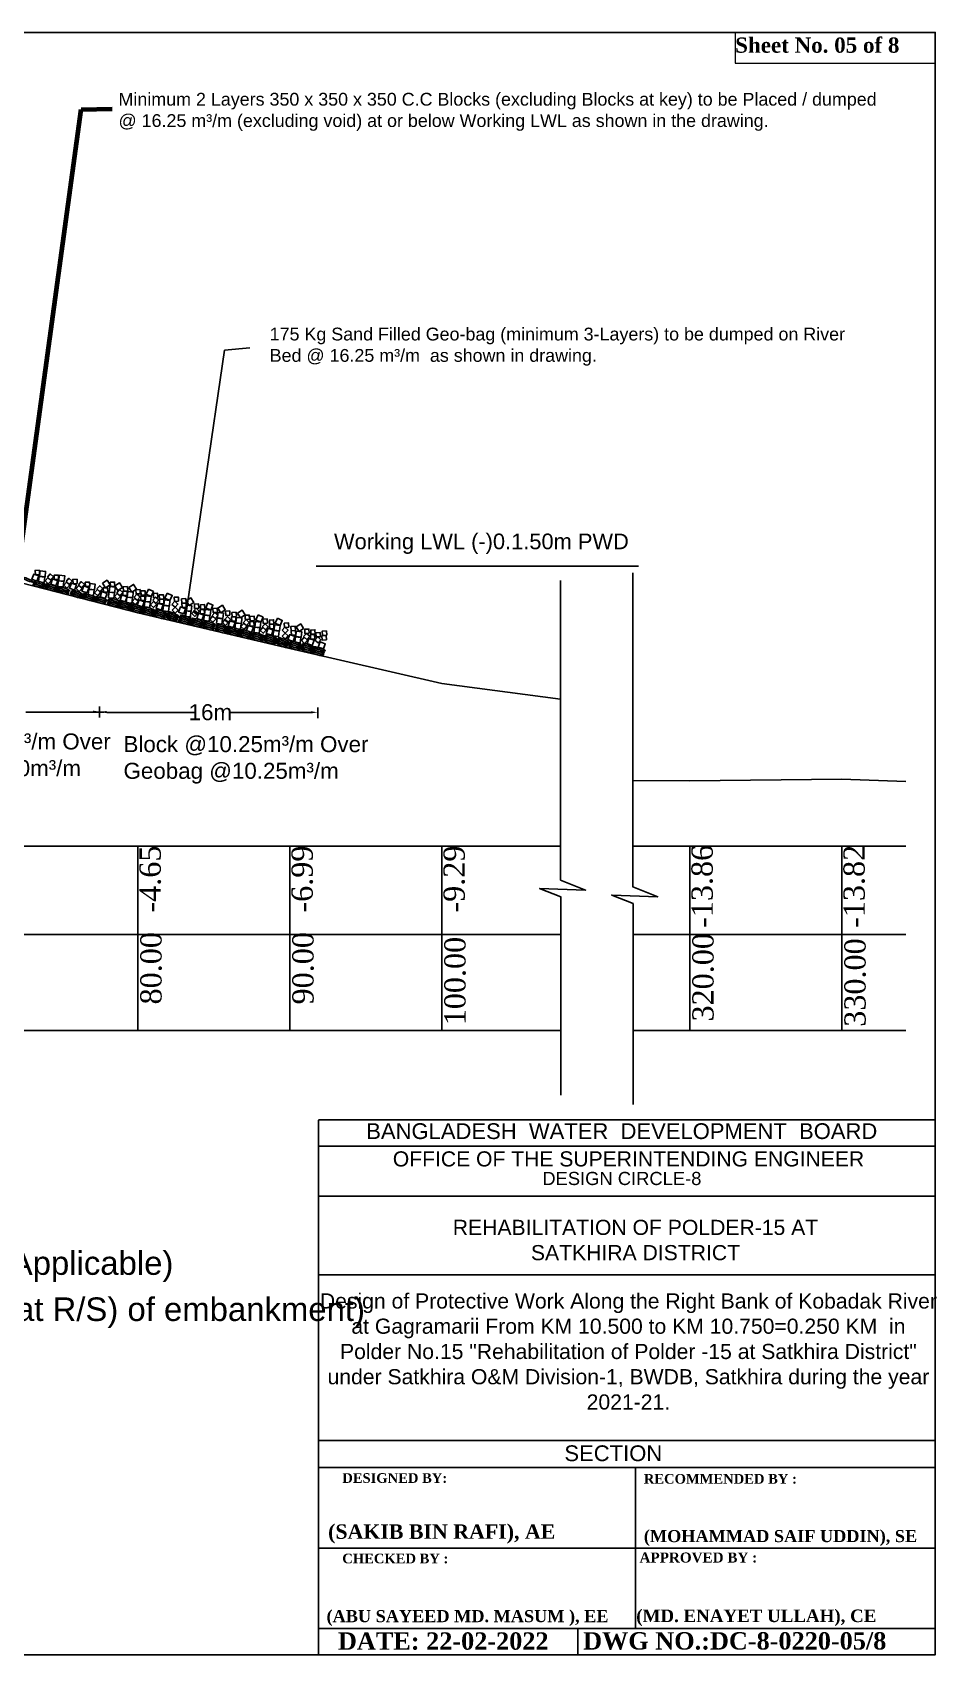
# Model space of a CAD drawing. Header units: inches. Extents: x 89000 to 267201, y -7461 to 18033.
# Drawn here: x 148175 to 151001, y 12964 to 18033 of the extents above; entities that cross this region are included whole.
import ezdxf
from ezdxf.enums import TextEntityAlignment as Align

# ---------------------------------------------------------------- set-up
doc = ezdxf.new("R2010")
doc.units = ezdxf.units.IN
doc.header["$LTSCALE"] = 7
doc.header["$MEASUREMENT"] = 0
doc.layers.add('LINE', color=7, linetype='Continuous')
doc.styles.add('Kazi_T_H', font='timesbd.ttf')
doc.styles.add('liza', font='times.ttf', dxfattribs={"height": 2})
doc.styles.get("Standard").update_dxf_attribs({"font": 'arial.ttf'})
doc.dimstyles.get("Standard").update_dxf_attribs({"dimtxt": 0.18, "dimasz": 0.18, "dimexe": 0.18, "dimexo": 0.0625, "dimgap": 0.09, "dimtad": 0, "dimtih": 1, "dimtoh": 1, "dimdec": 4, "dimzin": 0, "dimdsep": 46, "dimtxsty": 'Standard', "dimcen": 0.09, "dimadec": 0, "dimazin": 0, "dimtfac": 1, "dimtdec": 4, "dimtofl": 0, "dimtmove": 0, "dimatfit": 3, "dimfxl": 1, "dimtolj": 1, "dimtzin": 0, "dimarcsym": 0})

msp = doc.modelspace()

# ---------------------------------------------------------------- linework, layer by layer
at = {"color": 0, "lineweight": -3, "ltscale": 0.5}
msp.add_line((149061.63131, 16366.12572), (150069.69667, 16366.12572), dxfattribs=at)
at = {"color": 7, "lineweight": -3, "ltscale": 0.5}
for p, q in [((148384.62514, 15927.65203), (148384.62514, 15893.03652)), ((149066.70381, 15924.66193), (149066.70381, 15891.05885)), ((148399.79055, 15910.24769), (148154.19757, 15910.24769)), ((148407.48909, 15909.25885), (148683.50055, 15909.25885)), ((149046.32881, 15909.25885), (148793.1813, 15909.25885))]:
    msp.add_line(p, q, dxfattribs=at)
at = {"linetype": 'Continuous', "lineweight": -3, "ltscale": 0.5}
for p, q in [((144704.96485, 15491.12572), (149825.72731, 15491.12572)), ((148504.96485, 14915.35511), (148504.96485, 15491.12572)), ((148979.96485, 14915.35511), (148979.96485, 15491.12572)), ((149454.96485, 14915.35511), (149454.96485, 15491.12572)), ((150051.45193, 15491.12572), (150905.0962, 15491.12572)), ((150230.11706, 14915.35511), (150230.11706, 15491.12572)), ((150705.11706, 14915.35511), (150705.11706, 15491.12572)), ((144704.96485, 15215.21544), (149826.79472, 15215.21544)), ((150052.51934, 15215.21544), (150905.0962, 15215.21544)), ((144704.96485, 14915.35511), (149826.79472, 14915.35511)), ((150052.51934, 14915.35511), (150905.0962, 14915.35511))]:
    msp.add_line(p, q, dxfattribs=at)
at = {"color": 0, "linetype": 'Continuous', "lineweight": -3, "ltscale": 0.5}
for p, q in [((149068.82977, 14152.58116), (150996.97524, 14152.58116)), ((150060.3678, 13047.78419), (150060.3678, 13550.52526))]:
    msp.add_line(p, q, dxfattribs=at)
at = {"linetype": 'Continuous', "lineweight": -3, "ltscale": 0.5}
for points in [[(144704.96485, 16472.47572), (145179.96485, 16474.85072), (145654.96485, 16479.60072), (146129.96485, 16483.40072), (146604.96485, 16482.92572), (147079.96485, 16619.72572), (147554.96485, 16462.02572), (148029.96485, 16341.85072), (148504.96485, 16220.25072), (148979.96485, 16109.10072), (149454.96485, 15999.85072), (149825.72731, 15950.16855)], [(150051.4122, 15696.57467), (150230.07733, 15694.96668), (150705.07733, 15700.19168), (150905.05647, 15693.19241)]]:
    msp.add_lwpolyline(points, dxfattribs=at)
at = {"color": 0, "linetype": 'Continuous', "ltscale": 0.5}
for points in [[(148189.33757, 16319.00629), (148173.25297, 16324.81106), (148179.05775, 16340.89567), (148195.14235, 16335.09089), (148189.33757, 16319.00629)], [(148197.58193, 16339.83093), (148184.30049, 16339.12859), (148183.59815, 16352.41004), (148196.87959, 16353.11237), (148197.58193, 16339.83093)], [(148194.67103, 16316.66388), (148196.52868, 16333.66268), (148213.52748, 16331.80503), (148211.66983, 16314.80623), (148194.67103, 16316.66388)], [(148197.64774, 16334.39747), (148199.5054, 16351.39626), (148216.50419, 16349.53861), (148214.64654, 16332.53981), (148197.64774, 16334.39747)], [(148214.60308, 16319.47743), (148223.51324, 16329.35159), (148233.3874, 16320.44143), (148224.47724, 16310.56727), (148214.60308, 16319.47743)], [(148221.80326, 16331.51654), (148230.71342, 16341.3907), (148240.58758, 16332.48054), (148231.67742, 16322.60638), (148221.80326, 16331.51654)], [(148248.62742, 16303.96774), (148232.54282, 16309.77252), (148238.3476, 16325.85713), (148254.4322, 16320.05235), (148248.62742, 16303.96774)], [(148256.87178, 16324.79239), (148243.59034, 16324.09005), (148242.888, 16337.37149), (148256.16944, 16338.07383), (148256.87178, 16324.79239)], [(148257.22218, 16320.47058), (148259.07983, 16337.46938), (148276.07863, 16335.61173), (148274.22098, 16318.61293), (148257.22218, 16320.47058)], [(148280.28873, 16318.24058), (148289.19889, 16328.11474), (148299.07305, 16319.20458), (148290.16289, 16309.33042), (148280.28873, 16318.24058)], [(148315.33839, 16311.80466), (148302.05695, 16311.10233), (148301.35461, 16324.38377), (148314.63606, 16325.08611), (148315.33839, 16311.80466)], [(150051.45193, 16344.48971), (150051.45193, 15364.58741), (150129.69546, 15333.39289), (149985.77278, 15338.65199), (150052.51934, 15312.03474), (150052.51934, 14684.36258)], [(148254.24546, 16302.737), (148256.10312, 16319.7358), (148273.10191, 16317.87814), (148271.24426, 16300.87935), (148254.24546, 16302.737)], [(148273.08855, 16306.20147), (148281.99871, 16316.07563), (148291.87287, 16307.16547), (148282.96271, 16297.29131), (148273.08855, 16306.20147)], [(148307.09404, 16290.98002), (148291.00943, 16296.7848), (148296.81421, 16312.8694), (148312.89882, 16307.06463), (148307.09404, 16290.98002)], [(148311.55665, 16295.61972), (148320.46681, 16305.49388), (148330.34097, 16296.58372), (148321.43081, 16286.70956), (148311.55665, 16295.61972)], [(148318.75683, 16307.65882), (148327.66699, 16317.53298), (148337.54115, 16308.62282), (148328.63099, 16298.74866), (148318.75683, 16307.65882)], [(148345.83167, 16282.14964), (148329.74706, 16287.95441), (148335.55184, 16304.03902), (148351.63644, 16298.23424), (148345.83167, 16282.14964)], [(148354.07602, 16302.97428), (148340.79458, 16302.27194), (148340.09224, 16315.55339), (148353.37369, 16316.25572), (148354.07602, 16302.97428)], [(148349.46282, 16276.42929), (148351.32047, 16293.42809), (148368.31927, 16291.57043), (148366.46162, 16274.57164), (148349.46282, 16276.42929)], [(148352.43954, 16294.16287), (148354.29719, 16311.16167), (148371.29599, 16309.30402), (148369.43833, 16292.30522), (148352.43954, 16294.16287)], [(148369.33909, 16282.55987), (148378.24926, 16292.43403), (148388.12342, 16283.52387), (148379.21325, 16273.64971), (148369.33909, 16282.55987)], [(148376.53928, 16294.59898), (148385.44944, 16304.47314), (148395.3236, 16295.56298), (148386.41344, 16285.68882), (148376.53928, 16294.59898)], [(148402.50293, 16264.34115), (148386.41832, 16270.14593), (148392.2231, 16286.23054), (148408.30771, 16280.42576), (148402.50293, 16264.34115)], [(148394.24569, 16312.72641), (148408.63355, 16321.96758), (148417.87473, 16307.57972), (148403.48686, 16298.33854), (148394.24569, 16312.72641)], [(148410.74729, 16285.1658), (148397.46584, 16284.46346), (148396.76351, 16297.7449), (148410.04495, 16298.44724), (148410.74729, 16285.1658)], [(148412.45324, 16267.36327), (148414.31089, 16284.36206), (148431.30969, 16282.50441), (148429.45204, 16265.50561), (148412.45324, 16267.36327)], [(148415.42996, 16285.09685), (148417.28761, 16302.09565), (148434.2864, 16300.238), (148432.42875, 16283.2392), (148415.42996, 16285.09685)], [(148432.58372, 16302.80391), (148419.30227, 16302.10157), (148418.59994, 16315.38301), (148431.88138, 16316.08535), (148432.58372, 16302.80391)], [(148431.29633, 16270.82774), (148440.20649, 16280.7019), (148450.08065, 16271.79174), (148441.17049, 16261.91758), (148431.29633, 16270.82774)], [(148432.70877, 16304.63969), (148447.09664, 16313.88087), (148456.33781, 16299.493), (148441.94994, 16290.25183), (148432.70877, 16304.63969)], [(148438.49651, 16282.86685), (148447.40667, 16292.74101), (148457.28083, 16283.83085), (148448.37067, 16273.95669), (148438.49651, 16282.86685)], [(148465.28511, 16253.98816), (148449.2005, 16259.79294), (148455.00528, 16275.87754), (148471.08989, 16270.07277), (148465.28511, 16253.98816)], [(148471.49728, 16274.89672), (148458.21584, 16274.19438), (148457.5135, 16287.47583), (148470.79495, 16288.17816), (148471.49728, 16274.89672)], [(148472.87398, 16288.93403), (148459.59254, 16288.23169), (148458.8902, 16301.51314), (148472.17165, 16302.21547), (148472.87398, 16288.93403)], [(148471.5631, 16269.46326), (148473.42075, 16286.46205), (148490.41955, 16284.6044), (148488.5619, 16267.6056), (148471.5631, 16269.46326)], [(148476.87435, 16299.46262), (148491.26222, 16308.70379), (148500.50339, 16294.31593), (148486.11552, 16285.07475), (148476.87435, 16299.46262)], [(148492.79889, 16268.69697), (148501.70905, 16278.57113), (148511.58321, 16269.66097), (148502.67304, 16259.78681), (148492.79889, 16268.69697)], [(148512.33333, 16279.61563), (148499.05189, 16278.91329), (148498.34955, 16292.19474), (148511.63099, 16292.89707), (148512.33333, 16279.61563)], [(148527.0069, 16259.26379), (148513.72545, 16258.56145), (148513.02312, 16271.84289), (148526.30456, 16272.54523), (148527.0069, 16259.26379)], [(148527.80616, 16275.66724), (148514.52472, 16274.9649), (148513.82238, 16288.24634), (148527.10383, 16288.94868), (148527.80616, 16275.66724)], [(148527.58981, 16255.78932), (148529.44746, 16272.78812), (148546.44626, 16270.93047), (148544.5886, 16253.93167), (148527.58981, 16255.78932)], [(148538.00707, 16293.59322), (148553.55803, 16286.48144), (148546.44626, 16270.93047), (148530.89529, 16278.04225), (148538.00707, 16293.59322)], [(148567.17627, 16267.75525), (148553.89483, 16267.05292), (148553.19249, 16280.33436), (148566.47393, 16281.0367), (148567.17627, 16267.75525)], [(148585.51256, 16263.37296), (148572.23111, 16262.67063), (148571.52878, 16275.95207), (148584.81022, 16276.65441), (148585.51256, 16263.37296)], [(148596.58514, 16281.66246), (148612.13611, 16274.55069), (148605.02433, 16258.99972), (148589.47336, 16266.1115), (148596.58514, 16281.66246)], [(149825.72731, 16321.52987), (149825.72731, 15385.21539), (149903.97085, 15354.02086), (149760.04816, 15359.27997), (149826.79472, 15332.66271), (149826.79472, 14713.66961)], [(148468.58638, 16251.72967), (148470.44403, 16268.72847), (148487.44283, 16266.87082), (148485.58518, 16249.87202), (148468.58638, 16251.72967)], [(148486.68781, 16254.99661), (148495.59797, 16264.87077), (148505.47213, 16255.96061), (148496.56197, 16246.08645), (148486.68781, 16254.99661)], [(148518.76254, 16238.43914), (148502.67793, 16244.24392), (148508.48271, 16260.32853), (148524.56732, 16254.52375), (148518.76254, 16238.43914)], [(148524.61309, 16238.05574), (148526.47074, 16255.05454), (148543.46954, 16253.19689), (148541.61189, 16236.19809), (148524.61309, 16238.05574)], [(148544.15642, 16245.41579), (148553.06658, 16255.28995), (148562.94074, 16246.37979), (148554.03058, 16236.50563), (148544.15642, 16245.41579)], [(148551.32965, 16259.41662), (148560.23981, 16269.29078), (148570.11397, 16260.38062), (148561.20381, 16250.50646), (148551.32965, 16259.41662)], [(148577.85771, 16228.46739), (148561.77311, 16234.27217), (148567.57788, 16250.35678), (148583.66249, 16244.552), (148577.85771, 16228.46739)], [(148586.10207, 16249.29204), (148572.82063, 16248.5897), (148572.11829, 16261.87114), (148585.39973, 16262.57348), (148586.10207, 16249.29204)], [(148583.19117, 16226.12499), (148585.04882, 16243.12378), (148602.04762, 16241.26613), (148600.18996, 16224.26733), (148583.19117, 16226.12499)], [(148586.16788, 16243.85857), (148588.02553, 16260.85737), (148605.02433, 16258.99972), (148603.16668, 16242.00092), (148586.16788, 16243.85857)], [(148611.01934, 16246.31842), (148619.9295, 16256.19257), (148629.80366, 16247.28241), (148620.8935, 16237.40825), (148611.01934, 16246.31842)], [(148611.89553, 16227.88471), (148620.80569, 16237.75887), (148630.67985, 16228.84871), (148621.76969, 16218.97455), (148611.89553, 16227.88471)], [(148632.05354, 16256.04956), (148618.7721, 16255.34722), (148618.06976, 16268.62866), (148631.35121, 16269.331), (148632.05354, 16256.04956)], [(148647.91644, 16216.57526), (148631.83183, 16222.38004), (148637.63661, 16238.46464), (148653.72122, 16232.65987), (148647.91644, 16216.57526)], [(148655.216, 16251.04523), (148641.93456, 16250.34289), (148641.23222, 16263.62434), (148654.51366, 16264.32667), (148655.216, 16251.04523)], [(148656.16079, 16237.3999), (148642.87935, 16236.69757), (148642.17701, 16249.97901), (148655.45846, 16250.68135), (148656.16079, 16237.3999)], [(148651.84087, 16208.97627), (148653.69852, 16225.97507), (148670.69732, 16224.11742), (148668.83967, 16207.11862), (148651.84087, 16208.97627)], [(148654.81758, 16226.70986), (148656.67524, 16243.70865), (148673.67403, 16241.851), (148671.81638, 16224.8522), (148654.81758, 16226.70986)], [(148655.93346, 16257.1677), (148670.32133, 16266.40887), (148679.5625, 16252.021), (148665.17463, 16242.77983), (148655.93346, 16257.1677)], [(148673.11964, 16217.54503), (148682.0298, 16227.41919), (148691.90396, 16218.50902), (148682.9938, 16208.63486), (148673.11964, 16217.54503)], [(148677.90176, 16224.38974), (148686.81192, 16234.2639), (148696.68608, 16225.35374), (148687.77592, 16215.47958), (148677.90176, 16224.38974)], [(148695.23144, 16234.75313), (148681.95, 16234.05079), (148681.24766, 16247.33223), (148694.52911, 16248.03457), (148695.23144, 16234.75313)], [(148712.97028, 16217.66559), (148699.68883, 16216.96326), (148698.9865, 16230.2447), (148712.26794, 16230.94704), (148712.97028, 16217.66559)], [(148713.99675, 16232.44925), (148700.71531, 16231.74691), (148700.01297, 16245.02835), (148713.29442, 16245.73069), (148713.99675, 16232.44925)], [(148713.41154, 16213.73209), (148715.26919, 16230.73089), (148732.26799, 16228.87324), (148730.41033, 16211.87444), (148713.41154, 16213.73209)], [(148723.8288, 16251.53598), (148739.37976, 16244.4242), (148732.26799, 16228.87324), (148716.71702, 16235.98502), (148723.8288, 16251.53598)], [(148736.47809, 16211.50209), (148745.38825, 16221.37625), (148755.26241, 16212.46609), (148746.35225, 16202.59193), (148736.47809, 16211.50209)], [(148753.51508, 16221.28107), (148740.23364, 16220.57873), (148739.5313, 16233.86018), (148752.81274, 16234.56251), (148753.51508, 16221.28107)], [(148753.26674, 16204.154), (148755.12439, 16221.15279), (148772.12319, 16219.29514), (148770.26553, 16202.29634), (148753.26674, 16204.154)], [(148754.38261, 16234.61184), (148768.77048, 16243.85301), (148778.01165, 16229.46514), (148763.62379, 16220.22397), (148754.38261, 16234.61184)], [(148792.61205, 16212.85724), (148779.33061, 16212.1549), (148778.62827, 16225.43634), (148791.90972, 16226.13868), (148792.61205, 16212.85724)], [(148812.54436, 16208.42127), (148799.26291, 16207.71893), (148798.56058, 16221.00038), (148811.84202, 16221.70271), (148812.54436, 16208.42127)], [(148816.54472, 16218.94986), (148830.93259, 16228.19103), (148840.17376, 16213.80317), (148825.7859, 16204.56199), (148816.54472, 16218.94986)], [(148704.72592, 16196.84095), (148688.64131, 16202.64573), (148694.44609, 16218.73034), (148710.5307, 16212.92556), (148704.72592, 16196.84095)], [(148710.43482, 16195.99851), (148712.29247, 16212.9973), (148729.29127, 16211.13965), (148727.43362, 16194.14085), (148710.43482, 16195.99851)], [(148729.27791, 16199.46298), (148738.18807, 16209.33714), (148748.06223, 16200.42698), (148739.15207, 16190.55282), (148729.27791, 16199.46298)], [(148750.29002, 16186.42041), (148752.14767, 16203.41921), (148769.14647, 16201.56156), (148767.28882, 16184.56276), (148750.29002, 16186.42041)], [(148769.13311, 16189.88489), (148778.04327, 16199.75905), (148787.91743, 16190.84889), (148779.00727, 16180.97473), (148769.13311, 16189.88489)], [(148775.55715, 16198.60715), (148784.46731, 16208.48131), (148794.34147, 16199.57115), (148785.43131, 16189.69699), (148775.55715, 16198.60715)], [(148802.9233, 16173.55932), (148786.83869, 16179.3641), (148792.64347, 16195.4487), (148808.72808, 16189.64392), (148802.9233, 16173.55932)], [(148811.16766, 16194.38396), (148797.88621, 16193.68162), (148797.18388, 16206.96307), (148810.46532, 16207.6654), (148811.16766, 16194.38396)], [(148808.25675, 16171.21691), (148810.11441, 16188.21571), (148827.1132, 16186.35806), (148825.25555, 16169.35926), (148808.25675, 16171.21691)], [(148811.23347, 16188.9505), (148813.09112, 16205.9493), (148830.08992, 16204.09164), (148828.23227, 16187.09285), (148811.23347, 16188.9505)], [(148826.80843, 16176.99582), (148835.71859, 16186.86998), (148845.59275, 16177.95982), (148836.68259, 16168.08566), (148826.80843, 16176.99582)], [(148834.00861, 16189.03493), (148842.91877, 16198.90909), (148852.79293, 16189.99893), (148843.88277, 16180.12477), (148834.00861, 16189.03493)], [(148853.54305, 16199.95359), (148840.26161, 16199.25126), (148839.55927, 16212.5327), (148852.84072, 16213.23504), (148853.54305, 16199.95359)], [(148859.97226, 16158.77711), (148843.88766, 16164.58188), (148849.69244, 16180.66649), (148865.77704, 16174.86171), (148859.97226, 16158.77711)], [(148868.21662, 16179.60175), (148854.93518, 16178.89941), (148854.23284, 16192.18085), (148867.51428, 16192.88319), (148868.21662, 16179.60175)], [(148869.01589, 16196.0052), (148855.73445, 16195.30286), (148855.03211, 16208.5843), (148868.31355, 16209.28664), (148869.01589, 16196.0052)], [(148867.1434, 16157.9803), (148869.00106, 16174.9791), (148885.99985, 16173.12145), (148884.1422, 16156.12265), (148867.1434, 16157.9803)], [(148870.12012, 16175.71389), (148871.97777, 16192.71269), (148888.97657, 16190.85503), (148887.11892, 16173.85624), (148870.12012, 16175.71389)], [(148880.53738, 16213.51778), (148896.08835, 16206.406), (148888.97657, 16190.85503), (148873.4256, 16197.96681), (148880.53738, 16213.51778)], [(148886.68674, 16165.34035), (148895.5969, 16175.21451), (148905.47106, 16166.30435), (148896.5609, 16156.43019), (148886.68674, 16165.34035)], [(148893.49388, 16175.84414), (148902.40404, 16185.7183), (148912.2782, 16176.80814), (148903.36804, 16166.93398), (148893.49388, 16175.84414)], [(148909.70658, 16187.67982), (148896.42514, 16186.97748), (148895.7228, 16200.25892), (148909.00424, 16200.96126), (148909.70658, 16187.67982)], [(148921.93931, 16150.11892), (148905.85471, 16155.92369), (148911.65949, 16172.0083), (148927.74409, 16166.20352), (148921.93931, 16150.11892)], [(148929.59416, 16185.02449), (148916.31272, 16184.32215), (148915.61038, 16197.60359), (148928.89182, 16198.30593), (148929.59416, 16185.02449)], [(148930.18367, 16170.94356), (148916.90223, 16170.24122), (148916.19989, 16183.52266), (148929.48133, 16184.225), (148930.18367, 16170.94356)], [(148930.24948, 16165.51009), (148932.10714, 16182.50889), (148949.10593, 16180.65124), (148947.24828, 16163.65244), (148930.24948, 16165.51009)], [(148940.66674, 16203.31399), (148956.21771, 16196.20221), (148949.10593, 16180.65124), (148933.55497, 16187.76302), (148940.66674, 16203.31399)], [(148955.3158, 16165.42236), (148964.22596, 16175.29652), (148974.10012, 16166.38636), (148965.18996, 16156.5122), (148955.3158, 16165.42236)], [(148976.35001, 16175.1535), (148963.06856, 16174.45117), (148962.36623, 16187.73261), (148975.64767, 16188.43495), (148976.35001, 16175.1535)], [(148997.0944, 16164.95479), (148983.81296, 16164.25245), (148983.11062, 16177.53389), (148996.39206, 16178.23623), (148997.0944, 16164.95479)], [(148999.22088, 16176.33383), (149013.60875, 16185.57501), (149022.84993, 16171.18714), (149008.46206, 16161.94597), (148999.22088, 16176.33383)], [(148927.27277, 16147.77651), (148929.13042, 16164.77531), (148946.12922, 16162.91766), (148944.27157, 16145.91886), (148927.27277, 16147.77651)], [(148956.19199, 16146.98866), (148965.10216, 16156.86282), (148974.97632, 16147.95266), (148966.06615, 16138.0785), (148956.19199, 16146.98866)], [(148989.79484, 16130.48482), (148973.71023, 16136.2896), (148979.51501, 16152.3742), (148995.59962, 16146.56942), (148989.79484, 16130.48482)], [(148998.03919, 16151.30946), (148984.75775, 16150.60712), (148984.05541, 16163.88857), (148997.33686, 16164.5909), (148998.03919, 16151.30946)], [(148995.12829, 16128.14241), (148996.98594, 16145.14121), (149013.98474, 16143.28356), (149012.12709, 16126.28476), (148995.12829, 16128.14241)], [(148998.10501, 16145.876), (148999.96266, 16162.87479), (149016.96146, 16161.01714), (149015.10381, 16144.01834), (148998.10501, 16145.876)], [(149015.69506, 16133.66841), (149024.60522, 16143.54257), (149034.47938, 16134.63241), (149025.56922, 16124.75825), (149015.69506, 16133.66841)], [(149022.89524, 16145.70752), (149031.8054, 16155.58168), (149041.67956, 16146.67152), (149032.7694, 16136.79736), (149022.89524, 16145.70752)], [(149040.22493, 16156.0709), (149026.94348, 16155.36856), (149026.24115, 16168.65001), (149039.52259, 16169.35234), (149040.22493, 16156.0709)], [(149049.7194, 16118.15873), (149033.6348, 16123.9635), (149039.43957, 16140.04811), (149055.52418, 16134.24333), (149049.7194, 16118.15873)], [(149057.96376, 16138.98337), (149044.68232, 16138.28103), (149043.97998, 16151.56248), (149057.26142, 16152.26481), (149057.96376, 16138.98337)], [(149058.99024, 16153.76702), (149045.70879, 16153.06468), (149045.00646, 16166.34613), (149058.2879, 16167.04846), (149058.99024, 16153.76702)], [(149057.83228, 16134.98592), (149066.74244, 16144.86007), (149076.6166, 16135.94991), (149067.70644, 16126.07575), (149057.83228, 16134.98592)], [(149075.16196, 16145.3493), (149061.88052, 16144.64696), (149061.17818, 16157.9284), (149074.45963, 16158.63074), (149075.16196, 16145.3493)], [(149084.65644, 16107.43712), (149068.57183, 16113.2419), (149074.37661, 16129.32651), (149090.46122, 16123.52173), (149084.65644, 16107.43712)], [(149093.84804, 16135.48789), (149080.5666, 16134.78556), (149079.86426, 16148.067), (149093.14571, 16148.76934), (149093.84804, 16135.48789)], [(149094.87452, 16150.27154), (149081.59308, 16149.56921), (149080.89074, 16162.85065), (149094.17218, 16163.55299), (149094.87452, 16150.27154)]]:
    msp.add_lwpolyline(points, dxfattribs=at)
for centre, major_axis in [((148160.13928, 16323.51867), (-17.22229, 7.54417)), ((148194.11339, 16303.48438), (-17.91985, 5.69214)), ((148195.36238, 16309.05134), (-17.91985, 5.69214)), ((148198.13646, 16314.02843), (-17.91985, 5.69214)), ((148232.24479, 16293.46095), (-17.91985, 5.69214)), ((148233.49378, 16299.02792), (-17.91985, 5.69214)), ((148236.26786, 16304.005), (-17.91985, 5.69214)), ((148269.53913, 16284.35476), (-17.91985, 5.69214)), ((148270.78813, 16289.92172), (-17.91985, 5.69214)), ((148273.56221, 16294.89881), (-17.91985, 5.69214)), ((148310.85212, 16273.56548), (-17.22229, 7.54417)), ((148312.67934, 16278.97033), (-17.22229, 7.54417)), ((148315.9612, 16283.62826), (-17.22229, 7.54417)), ((148350.15417, 16268.81675), (-17.91985, 5.69214)), ((148352.92825, 16273.79384), (-17.91985, 5.69214)), ((148348.90518, 16263.24979), (-17.91985, 5.69214)), ((148386.12029, 16253.83436), (-17.91985, 5.69214)), ((148387.36929, 16259.40133), (-17.91985, 5.69214)), ((148390.14337, 16264.37841), (-17.91985, 5.69214)), ((148426.49792, 16243.41406), (-17.91985, 5.69214)), ((148427.74691, 16248.98103), (-17.91985, 5.69214)), ((148428.9959, 16254.54799), (-17.91985, 5.69214)), ((148431.76998, 16259.52508), (-17.91985, 5.69214)), ((148462.18157, 16234.46962), (-17.91985, 5.69214)), ((148463.43056, 16240.03658), (-17.91985, 5.69214)), ((148464.67956, 16245.60354), (-17.91985, 5.69214)), ((148467.45364, 16250.58063), (-17.91985, 5.69214)), ((148498.38798, 16224.85645), (-17.91985, 5.69214)), ((148499.63698, 16230.42341), (-17.91985, 5.69214)), ((148500.88597, 16235.99037), (-17.91985, 5.69214)), ((148503.66005, 16240.96746), (-17.91985, 5.69214)), ((148534.56308, 16216.5061), (-17.91985, 5.69214)), ((148535.81207, 16222.07307), (-17.91985, 5.69214)), ((148537.06106, 16227.64003), (-17.91985, 5.69214)), ((148539.83514, 16232.61712), (-17.91985, 5.69214)), ((148574.51641, 16218.71406), (-17.91985, 5.69214)), ((148577.29049, 16223.69115), (-17.91985, 5.69214)), ((148616.30008, 16215.89326), (-17.22229, 7.54417)), ((148572.01842, 16207.58013), (-17.91985, 5.69214)), ((148573.26742, 16213.1471), (-17.91985, 5.69214)), ((148609.94201, 16200.26352), (-17.22229, 7.54417)), ((148611.191, 16205.83048), (-17.22229, 7.54417)), ((148613.01822, 16211.23532), (-17.22229, 7.54417)), ((148648.86516, 16190.60238), (-17.91985, 5.69214)), ((148651.28323, 16195.79677), (-17.91985, 5.69214)), ((148652.53222, 16201.36373), (-17.91985, 5.69214)), ((148655.3063, 16206.34082), (-17.91985, 5.69214)), ((148687.09429, 16180.76719), (-17.91985, 5.69214)), ((148688.34328, 16186.33416), (-17.91985, 5.69214)), ((148689.59228, 16191.90112), (-17.91985, 5.69214)), ((148692.36636, 16196.87821), (-17.91985, 5.69214)), ((148724.4795, 16172.0493), (-17.91985, 5.69214)), ((148725.72849, 16177.61627), (-17.91985, 5.69214)), ((148726.97748, 16183.18323), (-17.91985, 5.69214)), ((148729.75157, 16188.16032), (-17.91985, 5.69214)), ((148765.58369, 16168.03817), (-17.91985, 5.69214)), ((148766.83269, 16173.60514), (-17.91985, 5.69214)), ((148769.60677, 16178.58222), (-17.91985, 5.69214)), ((148804.34993, 16165.09078), (-17.91985, 5.69214)), ((148807.12401, 16170.06787), (-17.91985, 5.69214)), ((148764.3347, 16162.47121), (-17.91985, 5.69214)), ((148801.85194, 16153.95686), (-17.91985, 5.69214)), ((148803.10094, 16159.52382), (-17.91985, 5.69214)), ((148839.59771, 16145.19441), (-17.91985, 5.69214)), ((148840.8467, 16150.76137), (-17.91985, 5.69214)), ((148842.0957, 16156.32834), (-17.91985, 5.69214)), ((148844.86978, 16161.30542), (-17.91985, 5.69214)), ((148877.09339, 16136.43067), (-17.91985, 5.69214)), ((148878.34238, 16141.99763), (-17.91985, 5.69214)), ((148879.59138, 16147.5646), (-17.91985, 5.69214)), ((148882.36546, 16152.54168), (-17.91985, 5.69214)), ((148916.10003, 16129.23166), (-17.91985, 5.69214)), ((148917.34902, 16134.79862), (-17.91985, 5.69214)), ((148918.59801, 16140.36558), (-17.91985, 5.69214)), ((148921.37209, 16145.34267), (-17.91985, 5.69214)), ((148954.23847, 16119.36746), (-17.22229, 7.54417)), ((148955.48747, 16124.93442), (-17.22229, 7.54417)), ((148957.31469, 16130.33927), (-17.22229, 7.54417)), ((148960.59654, 16134.9972), (-17.22229, 7.54417)), ((148994.57065, 16114.96291), (-17.91985, 5.69214)), ((148995.81964, 16120.52987), (-17.91985, 5.69214)), ((148998.59372, 16125.50696), (-17.91985, 5.69214)), ((149034.58576, 16113.2189), (-17.91985, 5.69214)), ((149037.35984, 16118.19598), (-17.91985, 5.69214)), ((148993.32166, 16109.39595), (-17.91985, 5.69214)), ((149032.08777, 16102.08497), (-17.91985, 5.69214)), ((149033.33677, 16107.65193), (-17.91985, 5.69214)), ((149067.02481, 16091.36337), (-17.91985, 5.69214)), ((149068.2738, 16096.93033), (-17.91985, 5.69214)), ((149069.5228, 16102.49729), (-17.91985, 5.69214)), ((149072.29688, 16107.47438), (-17.91985, 5.69214))]:
    msp.add_ellipse(centre, major_axis=major_axis, ratio=0.1511748414, dxfattribs=at)
at = {"color": 7, "lineweight": -3, "ltscale": 0.5}
for points in [[(148364.25014, 15914.63235), (148364.25014, 15907.84069), (148384.62514, 15911.23652)], [(148407.48909, 15913.64352), (148407.48909, 15906.85185), (148387.11409, 15910.24769)], [(149046.32881, 15912.65468), (149046.32881, 15905.86302), (149066.70381, 15909.25885)]]:
    msp.add_solid(points, dxfattribs=at)
at = {"layer": 'LINE', "color": 0, "linetype": 'ByBlock', "lineweight": -3, "ltscale": 0.5}
for p, q in [((149068.82977, 14636.01505), (149068.82977, 12963.5665)), ((150996.97524, 14636.20349), (149069.14463, 14636.20349)), ((150996.97524, 14554.33639), (149068.82977, 14554.33639)), ((150996.97524, 14398.2782), (149068.82977, 14398.2782)), ((150996.97524, 13635.31599), (149068.82977, 13635.31599)), ((150996.97524, 13550.52526), (149068.82977, 13550.52526)), ((149068.82977, 13299.15473), (150996.97524, 13299.15473)), ((149068.82977, 13047.78419), (150996.97524, 13047.78419)), ((149879.54753, 12965.87392), (149879.54753, 13047.78419))]:
    msp.add_line(p, q, dxfattribs=at)
msp.add_lwpolyline([(143639.03041, 18032.61061), (150996.97524, 18032.61061), (150996.97524, 12965.87392), (143639.03041, 12965.87392)], close=True, dxfattribs=at)
at = {"layer": 'LINE', "color": 0, "lineweight": 13, "ltscale": 0.5}
msp.add_lwpolyline([(150996.97524, 18032.61061), (150371.51989, 18032.61061), (150371.51989, 17936.36322), (150996.97524, 17936.36322)], close=True, dxfattribs=at)

# ---------------------------------------------------------------- texts
at = {"color": 7, "lineweight": -3, "ltscale": 0.5, "insert": (148731.34049, 15909.25885), "char_height": 50, "attachment_point": 5}
msp.add_mtext('\\A1;16m', dxfattribs=at)
at = {"linetype": 'Continuous', "lineweight": -3, "ltscale": 0.5, "char_height": 66.5, "width": 102.125, "attachment_point": 1, "rotation": 90, "style": 'liza'}
for s, insert in [('-4.65', (148509.71485, 15283.98784)), ('-6.99', (148984.71485, 15283.98784)), ('-9.29', (149459.71485, 15283.98784)), ('-13.86', (150234.86706, 15236.04654)), ('-13.82', (150709.86706, 15236.04654)), ('80.00', (148512.30674, 14997.00102)), ('90.00', (148987.30674, 14997.00102)), ('320.00', (150237.50958, 14943.6872)), ('100.00', (149462.30674, 14931.93446)), ('330.00', (150712.66343, 14927.30249))]:
    msp.add_mtext(s, dxfattribs=dict(at, insert=insert))
at = {"layer": 'LINE', "color": 0, "linetype": 'ByBlock', "lineweight": -3, "ltscale": 0.5}
for s, height, p in [('BANGLADESH  WATER  DEVELOPMENT  BOARD', 49.2285207, (150017.09034, 14576.68793)), ('OFFICE OF THE SUPERINTENDING ENGINEER', 47.218725, (150038.07742, 14491.01561)), ('DESIGN CIRCLE-8', 41.0597609, (150017.39854, 14432.97199)), ('SECTION', 49.271713, (149990.67777, 13570.70668))]:
    msp.add_text(s, height=height, dxfattribs=at).set_placement(p, align=Align.CENTER)
at = {"layer": 'LINE', "color": 0, "linetype": 'Continuous', "lineweight": -3}
for s, p in [('                                       Limit of work in between KM 10.500 to KM 10.750 (Where Applicable)', (144332.94534, 14152.5306)), ('                                       (Turfing to be provided on C/S slope and on top (2m at C/S and 1m at R/S) of embankment)', (143926.51043, 14008.42335))]:
    msp.add_text(s, height=73.55610251, dxfattribs=at).set_placement(p)
at = {"layer": 'LINE', "color": 0, "linetype": 'ByBlock', "lineweight": -3, "ltscale": 0.5, "style": 'Kazi_T_H'}
for s, height, p in [('DESIGNED BY:', 30.1644645, (149143.53306, 13502.90565)), ('RECOMMENDED BY :', 30.1644645, (150085.97628, 13500.37759)), ('(SAKIB BIN RAFI), AE', 45.2466968, (149099.33451, 13328.0553)), ('(MOHAMMAD SAIF UDDIN), SE ', 37.7055807, (150086.08032, 13317.82512)), ('CHECKED BY :', 30.1644645, (149143.53306, 13251.53511)), ('APPROVED BY :', 31.3076977, (150072.54853, 13254.0419)), ('(ABU SAYEED MD. MASUM ), EE', 37.7055807, (149094.40929, 13067.78923)), ('(MD. ENAYET ULLAH), CE ', 39.1346222, (150062.39531, 13068.07297)), ('DATE: 22-02-2022', 54.2960362, (149129.99108, 12981.69456)), ('DWG NO.:DC-8-0220-05/8 ', 54.2960362, (149896.34489, 12982.24255))]:
    msp.add_text(s, height=height, dxfattribs=at).set_placement(p)
at = {"layer": 'LINE', "color": 0, "lineweight": 13, "ltscale": 0.5, "insert": (150371.51989, 18016.89969), "char_height": 47.6060086, "width": 654.2546434, "attachment_point": 1}
msp.add_mtext('{\\fTimes New Roman|b1|i0|c0|p18;Sheet No. 05 of 8}', dxfattribs=at)
at = {"layer": 'LINE', "color": 0, "linetype": 'ByBlock', "lineweight": -3, "ltscale": 0.5}
for s, insert, char_height, width, attachment_point in [('Minimum 2 Layers 350 x 350 x 350 C.C Blocks (excluding Blocks at key) to be Placed / dumped \\P@ 16.25 m³/m (excluding void) at or below Working LWL as shown in the drawing. ', (148444.20628, 17844.06207), 40, 2303.8175883, 1), ('175 Kg Sand Filled Geo-bag (minimum 3-Layers) to be dumped on River Bed @ 16.25 m³/m  as shown in drawing. ', (148916.68008, 17110.68298), 40, 1858.1593373, 1), ('Working LWL (-)0.1.50m PWD', (149117.62832, 16467.52079), 48.8604845, 2303.8175883, 1), ('{\\H1.3x;REHABILITATION OF POLDER-15 AT \\PSATKHIRA DISTRICT}', (150059.98382, 14324.41719), 36.3934112, 1922.8377273, 2), ('{\\H1.3X;Design of Protective Work Along the Right Bank of Kobadak River at Gagramarii From KM 10.500 to KM 10.750=0.250 KM  in Polder No.15 "Rehabilitation of Polder -15 at Satkhira District" under Satkhira O&M Division-1, BWDB, Satkhira during the year 2021-21.}', (150037.80465, 14094.64088), 36.3934112, 1922.8377273, 2)]:
    msp.add_mtext(s, dxfattribs=dict(at, insert=insert, char_height=char_height, width=width, attachment_point=attachment_point))
at = {"layer": 'LINE', "color": 0, "linetype": 'ByBlock', "ltscale": 0.5, "char_height": 50, "width": 802.3210185, "attachment_point": 1}
for s, insert in [('Block @6.00m³/m Over \\PGeobag @6.00m³/m', (147693.18876, 15843.40165)), ('Block @10.25m³/m Over \\PGeobag @10.25m³/m', (148459.7998, 15835.00485))]:
    msp.add_mtext(s, dxfattribs=dict(at, insert=insert))

# ---------------------------------------------------------------- leaders
at = {"color": 0, "linetype": 'Continuous', "lineweight": -3, "ltscale": 0.5}
msp.add_leader([(148652.21058, 16199.17526), (148775.89463, 17040.72664), (148854.80443, 17047.89527)], dimstyle='Standard', override={"dimgap": 0.09, "dimtad": 0, "dimfxl": 0.15, "dimfxlon": 1}, dxfattribs=at)
at = {"layer": 'LINE', "color": 0, "lineweight": 13, "ltscale": 0.5}
msp.add_leader([(148132.05454, 16361.57445), (148327.65644, 17791.72532), (148423.89001, 17793.77468)], dimstyle='Standard', override={"dimtxt": 0.9, "dimasz": 0.7, "dimclrd": 7, "dimclre": 7, "dimclrt": 7, "dimlwd": 65535, "dimlwe": 65535}, dxfattribs=at)

doc.saveas('drawing.dxf')
